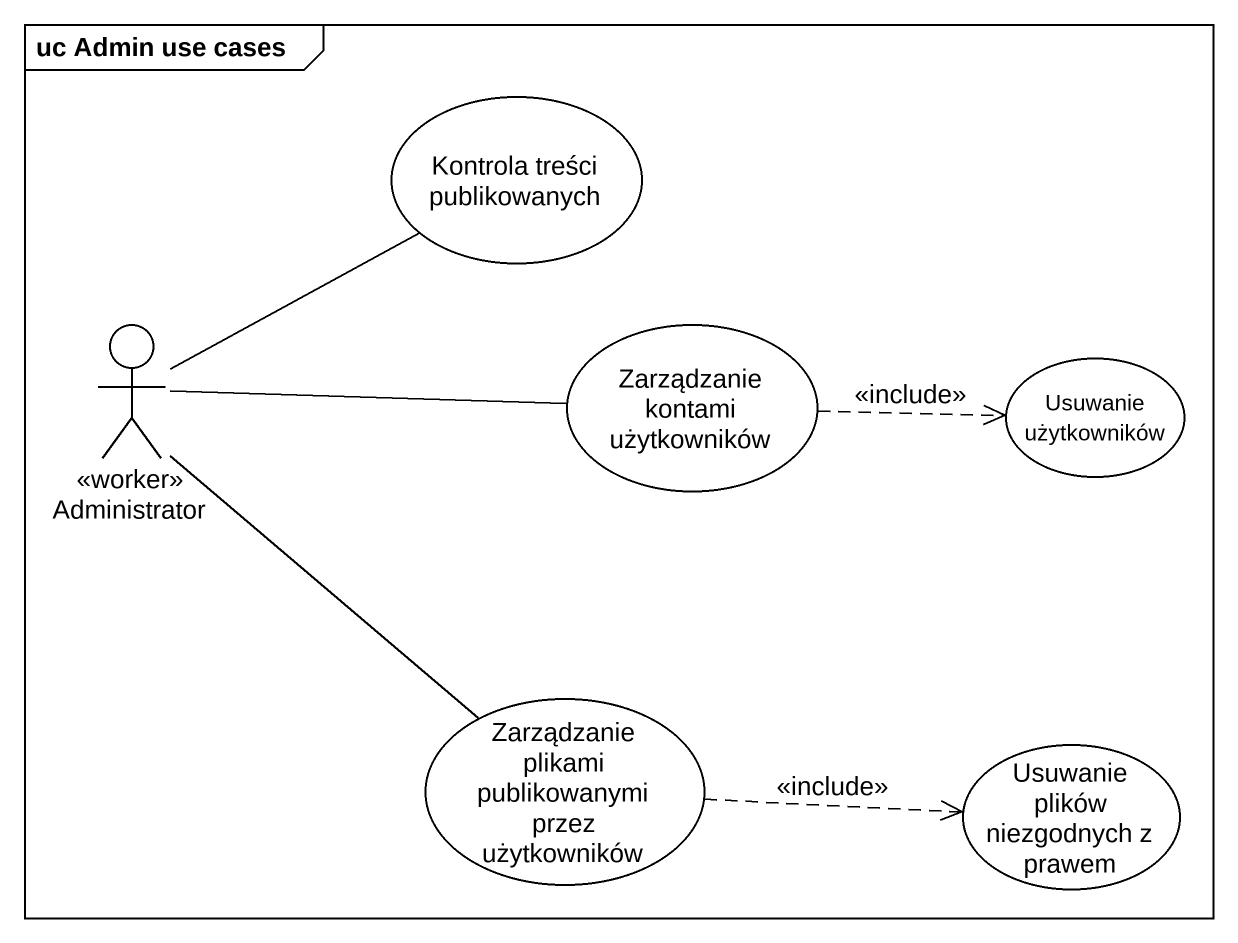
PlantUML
@startuml
mainframe uc Admin use cases
usecase "Kontrola treści publikowanych" as Kontrola_treści
actor Administrator <<worker>>
usecase "Zarządzanie kontami użytkowników" as Zarządzanie_kontami
usecase "Usuwanie użytkowników" as Usuwanie_użytkowników
usecase "Zarządzanie plikami publikowanymi przez użytkowników" as Zarządzanie_plikami
usecase "Usuwanie plików niezgodnych z prawem" as Usuwanie_plików_niezgodnych
Kontrola_treści -- Administrator
Zarządzanie_kontami -left- Administrator
Zarządzanie_kontami .right.> Usuwanie_użytkowników : <<include>>
Zarządzanie_plikami -up- Administrator
Zarządzanie_plikami .right.> Usuwanie_plików_niezgodnych : <<include>>
@enduml
